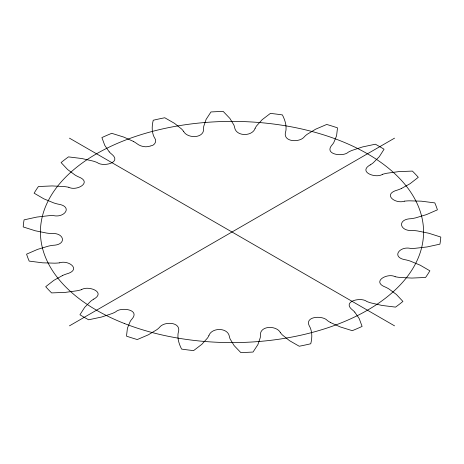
<?xml version="1.0" encoding="UTF-8"?>
<svg xmlns="http://www.w3.org/2000/svg" width="464" height="464" viewBox="0 0 464 464"><rect width="100%" height="100%" fill="white"/><g stroke="black" fill="none" stroke-linecap="round" stroke-linejoin="round"><path stroke-width="0.7" d="M255.067 128.58C252.022 136.596 236.367 136.631 234.662 127.739A32.828 18.954 0 0 0 233.868 125.007L229.866 118.395L223.23 111.453A208.986 120.657 0 0 0 210.969 111.957L206.109 119.376L203.766 126.254A32.828 18.954 0 0 0 203.644 129.021C203.824 138.591 187.601 138.655 183.674 131.527M208.933 335.42C211.978 327.404 227.633 327.375 229.338 336.261A32.828 18.954 0 0 0 230.132 338.993L234.134 345.605L240.77 352.547A208.986 120.657 0 0 0 253.031 352.043L257.891 344.624L260.234 337.746A32.828 18.954 0 0 0 260.356 334.979C260.182 325.409 276.405 325.345 280.326 332.473M69.449 325.85L394.551 138.15M93.78 299.118C106.436 291.984 88.015 285.256 81.519 289.658M370.22 164.882C357.564 172.016 375.985 178.744 382.481 174.342M62.646 275.459L53.899 280.314L45.71 286.682A208.986 120.657 0 0 0 51.603 292.912L65.314 292.378L77.117 290.76A32.828 18.954 0 0 0 81.525 289.669M401.354 188.541L410.101 183.686L418.29 177.318A208.986 120.657 0 0 0 412.397 171.088L398.686 171.622L386.883 173.24A32.828 18.954 0 0 0 382.475 174.331M150.777 145.911C154.692 145.528 157.412 141.004 154.564 137.796A32.828 18.954 0 0 1 153.317 135.128C151.653 130.343 152.03 125.083 153.242 120.24A208.986 120.657 0 0 1 164.761 117.757L174.516 123.349L181.598 129.038A32.828 18.954 0 0 1 183.692 131.527M150.475 146.003C145.812 147.714 140.43 146.525 136.607 143.457A32.828 18.954 0 0 0 133.383 141.41M404.521 201.156C395.171 204.34 382.191 194.201 397.375 190.083A32.828 18.954 0 0 0 401.343 188.535M59.479 262.844C68.829 259.66 81.809 269.799 66.625 273.917A32.828 18.954 0 0 0 62.657 275.465M68.834 187.294C76.548 191.412 92.783 182.352 78.642 176.923A32.828 18.954 0 0 1 75.093 175.061L67.622 169.546L61.086 162.568A208.986 120.657 0 0 1 68.457 156.884L81.896 158.537L93.177 161.112A32.828 18.954 0 0 1 97.272 162.551C102.869 167.214 122.322 162.736 111.731 154.21A32.828 18.954 0 0 1 109.231 151.85M395.166 276.706C387.452 272.588 371.217 281.648 385.358 287.077A32.828 18.954 0 0 1 388.907 288.939L396.378 294.454L402.914 301.432A208.986 120.657 0 0 1 395.543 307.116L382.104 305.463L370.823 302.888A32.828 18.954 0 0 1 366.728 301.449C361.131 296.786 341.678 301.264 352.269 309.79A32.828 18.954 0 0 1 354.769 312.15M133.394 141.404L123.824 137.1L111.737 133.325A208.986 120.657 0 0 0 101.894 137.576L104.76 145.336L109.22 151.85M330.606 322.596L340.176 326.9L352.263 330.675A208.986 120.657 0 0 0 362.106 326.424L359.24 318.664L354.78 312.15M69.449 138.15L394.551 325.85M330.617 322.59A32.828 18.954 0 0 1 327.381 320.549C322.787 315.149 303.99 316.123 309.436 326.204A32.828 18.954 0 0 1 310.683 328.872C312.347 333.657 311.97 338.917 310.758 343.76A208.986 120.657 0 0 1 299.239 346.243L289.484 340.651L282.402 334.962A32.828 18.954 0 0 1 280.308 332.473M208.951 335.42A32.828 18.954 0 0 1 207.478 338.053L201.881 344.271L193.604 350.604A208.986 120.657 0 0 1 181.592 349.09C179.29 344.561 177.55 339.497 177.985 334.353A32.828 18.954 0 0 1 178.553 331.603C180.972 321.709 163.891 321.123 159.401 327.48A32.828 18.954 0 0 1 156.716 329.771L148.318 334.822L137.28 339.549A208.986 120.657 0 0 1 126.492 336.151L127.414 328.234L130.227 321.419A32.828 18.954 0 0 1 132.112 318.872C140.279 309.355 120.756 306.861 115.751 311.802A32.828 18.954 0 0 1 112.056 313.565L101.529 317.045L88.636 319.789A208.986 120.657 0 0 1 79.941 314.772L84.692 307.325L90.712 301.246A32.828 18.954 0 0 1 93.763 299.106M59.479 262.856A32.828 18.954 0 0 1 54.717 263.175L42.601 262.821L29.186 261.104A208.986 120.657 0 0 1 26.576 254.168L37.538 249.388L48.302 246.152A32.828 18.954 0 0 1 52.867 245.305C67.268 244.94 64.351 232.36 51.411 233.537A32.828 18.954 0 0 1 46.684 233.079L35.235 230.765L23.2 226.937A208.986 120.657 0 0 1 24.076 219.855L36.934 217.053L48.836 215.696A32.828 18.954 0 0 1 53.633 215.632C64.774 218.022 73.179 206.318 57.977 204.102A32.828 18.954 0 0 1 53.667 202.89L43.807 198.812L34.127 193.181A208.986 120.657 0 0 1 38.425 186.528L52.125 185.931L64.212 186.563A32.828 18.954 0 0 1 68.846 187.282M255.049 128.58A32.828 18.954 0 0 1 256.522 125.947L262.119 119.729L270.396 113.396A208.986 120.657 0 0 1 282.408 114.91C284.71 119.439 286.45 124.503 286.015 129.647A32.828 18.954 0 0 1 285.447 132.397C283.028 142.291 300.109 142.877 304.599 136.52A32.828 18.954 0 0 1 307.284 134.229L315.682 129.178L326.72 124.451A208.986 120.657 0 0 1 337.508 127.849L336.586 135.766L333.773 142.581A32.828 18.954 0 0 1 331.888 145.128C323.721 154.645 343.244 157.139 348.249 152.198A32.828 18.954 0 0 1 351.944 150.435L362.471 146.955L375.364 144.211A208.986 120.657 0 0 1 384.059 149.228L379.308 156.675L373.288 162.754A32.828 18.954 0 0 1 370.237 164.894M404.521 201.144A32.828 18.954 0 0 1 409.283 200.825L421.399 201.179L434.814 202.896A208.986 120.657 0 0 1 437.424 209.832L426.462 214.612L415.698 217.848A32.828 18.954 0 0 1 411.133 218.695C396.732 219.06 399.649 231.64 412.589 230.463A32.828 18.954 0 0 1 417.316 230.921L428.765 233.235L440.8 237.063A208.986 120.657 0 0 1 439.924 244.145L427.066 246.947L415.164 248.304A32.828 18.954 0 0 1 410.367 248.368C399.226 245.978 390.821 257.682 406.023 259.898A32.828 18.954 0 0 1 410.333 261.11L420.193 265.188L429.873 270.819A208.986 120.657 0 0 1 425.575 277.472L411.875 278.069L399.788 277.437A32.828 18.954 0 0 1 395.154 276.718M124.625 323.594A191.568 110.6 0 0 0 423.081 239.888A191.568 110.6 0 0 0 148.294 132.513A191.568 110.6 0 0 0 124.625 323.594"/></g></svg>
